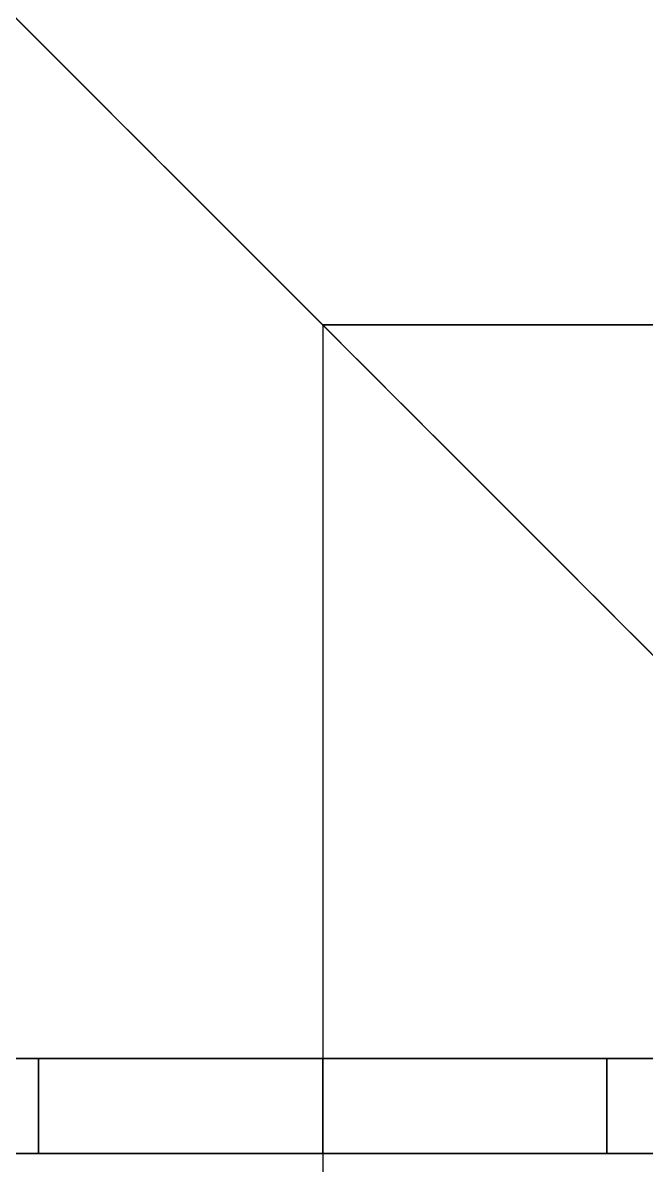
# Model space of a CAD drawing. Header units: millimetres. Extents: x -6529 to 809, y -8611 to 207.
# Drawn here: x -493.31 to -480.14, y -7332.75 to -7308.63 of the extents above; entities that cross this region are included whole.
import ezdxf

# ---------------------------------------------------------------- set-up
doc = ezdxf.new("R2010")
doc.units = ezdxf.units.MM
doc.header["$MEASUREMENT"] = 0
doc.layers.add('staal', color=5, linetype='Continuous', true_color=0x0000ff)

msp = doc.modelspace()

# ---------------------------------------------------------------- linework, layer by layer
at = {"layer": 'staal'}
for p, q in [((-506.974, -7295.003, 1952), (-466.974, -7335.003, 1952)), ((-506.974, -7295.003), (-466.974, -7335.003)), ((-506.974, -7295.003), (-466.974, -7335.003)), ((-492.974, -7332.503, 2122.5), (-492.974, -7330.503, 2122.5)), ((-492.974, -7332.503, 2047.5), (-492.974, -7330.503, 2047.5)), ((-492.974, -7332.503, 1821.5), (-492.974, -7330.503, 1821.5)), ((-492.974, -7332.503, 1896.5), (-492.974, -7330.503, 1896.5)), ((-492.974, -7330.503, 95.5), (-492.974, -7332.503, 95.5)), ((-492.974, -7330.503, 170.5), (-492.974, -7332.503, 170.5)), ((-492.974, -7332.503, 545.5), (-492.974, -7330.503, 545.5)), ((-492.974, -7332.503, 620.5), (-492.974, -7330.503, 620.5)), ((-492.974, -7332.503, 846.5), (-492.974, -7330.503, 846.5)), ((-492.974, -7332.503, 771.5), (-492.974, -7330.503, 771.5)), ((-486.974, -7332.503, 1992), (-486.974, -7330.503, 1992)), ((-486.974, -7332.503, 2160), (-486.974, -7330.503, 2160)), ((-486.974, -7332.503, 2116.5), (-486.974, -7330.503, 2116.5)), ((-486.974, -7332.503, 2128.5), (-486.974, -7330.503, 2128.5)), ((-486.974, -7332.503, 2041.5), (-486.974, -7330.503, 2041.5)), ((-486.974, -7332.503, 2053.5), (-486.974, -7330.503, 2053.5)), ((-486.974, -7332.503, 1952), (-486.974, -7330.503, 1952)), ((-486.974, -7332.503, 1784), (-486.974, -7330.503, 1784)), ((-486.974, -7332.503, 1827.5), (-486.974, -7330.503, 1827.5)), ((-486.974, -7332.503, 1815.5), (-486.974, -7330.503, 1815.5)), ((-486.974, -7332.503, 1902.5), (-486.974, -7330.503, 1902.5)), ((-486.974, -7332.503, 1890.5), (-486.974, -7330.503, 1890.5)), ((-486.974, -7332.503, 40), (-486.974, -7330.503, 40)), ((-486.974, -7332.503, 208), (-486.974, -7330.503, 208)), ((-486.974, -7330.503, 101.5), (-486.974, -7332.503, 101.5)), ((-486.974, -7330.503, 89.5), (-486.974, -7332.503, 89.5)), ((-486.974, -7330.503, 176.5), (-486.974, -7332.503, 176.5)), ((-486.974, -7330.503, 164.5), (-486.974, -7332.503, 164.5)), ((-486.974, -7332.503, 676), (-486.974, -7330.503, 676)), ((-486.974, -7332.503, 508), (-486.974, -7330.503, 508)), ((-486.974, -7332.503, 551.5), (-486.974, -7330.503, 551.5)), ((-486.974, -7332.503, 539.5), (-486.974, -7330.503, 539.5)), ((-486.974, -7332.503, 626.5), (-486.974, -7330.503, 626.5)), ((-486.974, -7332.503, 614.5), (-486.974, -7330.503, 614.5)), ((-486.974, -7332.503, 716), (-486.974, -7330.503, 716)), ((-486.974, -7332.503, 884), (-486.974, -7330.503, 884)), ((-486.974, -7332.503, 840.5), (-486.974, -7330.503, 840.5)), ((-486.974, -7332.503, 852.5), (-486.974, -7330.503, 852.5)), ((-486.974, -7332.503, 765.5), (-486.974, -7330.503, 765.5)), ((-486.974, -7332.503, 777.5), (-486.974, -7330.503, 777.5)), ((-480.974, -7332.503, 2122.5), (-480.974, -7330.503, 2122.5)), ((-480.974, -7332.503, 2047.5), (-480.974, -7330.503, 2047.5)), ((-480.974, -7332.503, 1821.5), (-480.974, -7330.503, 1821.5)), ((-480.974, -7332.503, 1896.5), (-480.974, -7330.503, 1896.5)), ((-480.974, -7330.503, 95.5), (-480.974, -7332.503, 95.5)), ((-480.974, -7330.503, 170.5), (-480.974, -7332.503, 170.5)), ((-480.974, -7332.503, 545.5), (-480.974, -7330.503, 545.5)), ((-480.974, -7332.503, 620.5), (-480.974, -7330.503, 620.5)), ((-480.974, -7332.503, 846.5), (-480.974, -7330.503, 846.5)), ((-480.974, -7332.503, 771.5), (-480.974, -7330.503, 771.5))]:
    msp.add_line(p, q, dxfattribs=at)
for points in [[(-506.974, -7295.003, 1952), (-486.974, -7315.003, 1952), (-466.974, -7335.003, 1952)], [(-466.974, -7335.003, 1992), (-486.974, -7315.003, 1992), (-506.974, -7295.003, 1992)], [(-506.974, -7295.003, 1952), (-486.974, -7315.003, 1952), (-466.974, -7335.003, 1952)], [(-466.974, -7335.003, 1992), (-486.974, -7315.003, 1992), (-506.974, -7295.003, 1992)], [(-506.974, -7295.003), (-486.974, -7315.003), (-466.974, -7335.003)], [(-466.974, -7335.003, 40), (-486.974, -7315.003, 40), (-506.974, -7295.003, 40)], [(-506.974, -7295.003, 40), (-486.974, -7315.003, 40), (-466.974, -7335.003, 40)], [(-506.974, -7295.003, 676), (-486.974, -7315.003, 676), (-466.974, -7335.003, 676)], [(-466.974, -7335.003, 716), (-486.974, -7315.003, 716), (-506.974, -7295.003, 716)], [(-506.974, -7295.003, 676), (-486.974, -7315.003, 676), (-466.974, -7335.003, 676)], [(-466.974, -7335.003, 716), (-486.974, -7315.003, 716), (-506.974, -7295.003, 716)], [(-504.974, -7297.003, 1990), (-486.974, -7315.003, 1990), (-468.974, -7333.003, 1990)], [(-468.974, -7333.003, 1954), (-486.974, -7315.003, 1954), (-504.974, -7297.003, 1954)], [(-504.974, -7297.003, 1990), (-486.974, -7315.003, 1990), (-468.974, -7333.003, 1990)], [(-468.974, -7333.003, 1954), (-486.974, -7315.003, 1954), (-504.974, -7297.003, 1954)], [(-504.974, -7297.003, 38), (-486.974, -7315.003, 38), (-468.974, -7333.003, 38)], [(-468.974, -7333.003, 2), (-486.974, -7315.003, 2), (-504.974, -7297.003, 2)], [(-468.974, -7333.003, 38), (-486.974, -7315.003, 38), (-504.974, -7297.003, 38)], [(-504.974, -7297.003, 2), (-486.974, -7315.003, 2), (-468.974, -7333.003, 2)], [(-504.974, -7297.003, 714), (-486.974, -7315.003, 714), (-468.974, -7333.003, 714)], [(-468.974, -7333.003, 678), (-486.974, -7315.003, 678), (-504.974, -7297.003, 678)], [(-504.974, -7297.003, 714), (-486.974, -7315.003, 714), (-468.974, -7333.003, 714)], [(-468.974, -7333.003, 678), (-486.974, -7315.003, 678), (-504.974, -7297.003, 678)], [(-487.127, -7314.85, 40), (-487.127, -7314.85, 39), (-487.127, -7314.85, 38)], [(-487.127, -7314.85, 2), (-487.127, -7314.85, 1), (-487.127, -7314.85)], [(-486.974, -7315.003, 1992), (-486.974, -7350.253, 1992), (-486.974, -7385.503, 1992)], [(-486.974, -7315.003, 1990), (-486.974, -7350.253, 1990), (-486.974, -7385.503, 1990)], [(-486.974, -7315.003, 1954), (-486.974, -7350.253, 1954), (-486.974, -7385.503, 1954)], [(-486.974, -7315.003, 1952), (-486.974, -7350.253, 1952), (-486.974, -7385.503, 1952)], [(-486.974, -7315.003, 1952), (-486.974, -7315.003, 1953), (-486.974, -7315.003, 1954)], [(-486.974, -7315.003, 1990), (-486.974, -7315.003, 1991), (-486.974, -7315.003, 1992)], [(-486.974, -7315.003, 1992), (-451.724, -7315.003, 1992), (-416.474, -7315.003, 1992)], [(-486.974, -7315.003, 1990), (-451.724, -7315.003, 1990), (-416.474, -7315.003, 1990)], [(-486.974, -7315.003, 1954), (-451.724, -7315.003, 1954), (-416.474, -7315.003, 1954)], [(-486.974, -7315.003, 1952), (-451.724, -7315.003, 1952), (-416.474, -7315.003, 1952)], [(-486.974, -7315.003, 1952), (-486.974, -7315.003, 1953), (-486.974, -7315.003, 1954)], [(-486.974, -7315.003, 1990), (-486.974, -7315.003, 1991), (-486.974, -7315.003, 1992)], [(-486.974, -7315.003, 40), (-486.974, -7349.753, 40), (-486.974, -7384.503, 40)], [(-486.974, -7315.003, 38), (-486.974, -7349.753, 38), (-486.974, -7384.503, 38)], [(-486.974, -7315.003, 2), (-486.974, -7349.753, 2), (-486.974, -7384.503, 2)], [(-486.974, -7315.003), (-486.974, -7349.753), (-486.974, -7384.503)], [(-486.974, -7315.003), (-486.974, -7315.003, 1), (-486.974, -7315.003, 2)], [(-486.974, -7315.003, 38), (-486.974, -7315.003, 39), (-486.974, -7315.003, 40)], [(-416.474, -7315.003, 40), (-451.724, -7315.003, 40), (-486.974, -7315.003, 40)], [(-416.474, -7315.003, 38), (-451.724, -7315.003, 38), (-486.974, -7315.003, 38)], [(-416.474, -7315.003, 2), (-451.724, -7315.003, 2), (-486.974, -7315.003, 2)], [(-416.474, -7315.003), (-451.724, -7315.003), (-486.974, -7315.003)], [(-486.974, -7315.003, 716), (-451.724, -7315.003, 716), (-416.474, -7315.003, 716)], [(-486.974, -7315.003, 714), (-451.724, -7315.003, 714), (-416.474, -7315.003, 714)], [(-486.974, -7315.003, 678), (-451.724, -7315.003, 678), (-416.474, -7315.003, 678)], [(-486.974, -7315.003, 676), (-451.724, -7315.003, 676), (-416.474, -7315.003, 676)], [(-486.974, -7315.003, 676), (-486.974, -7315.003, 677), (-486.974, -7315.003, 678)], [(-486.974, -7315.003, 714), (-486.974, -7315.003, 715), (-486.974, -7315.003, 716)], [(-486.974, -7315.003, 716), (-486.974, -7350.253, 716), (-486.974, -7385.503, 716)], [(-486.974, -7315.003, 714), (-486.974, -7350.253, 714), (-486.974, -7385.503, 714)], [(-486.974, -7315.003, 678), (-486.974, -7350.253, 678), (-486.974, -7385.503, 678)], [(-486.974, -7315.003, 676), (-486.974, -7350.253, 676), (-486.974, -7385.503, 676)], [(-486.974, -7315.003, 676), (-486.974, -7315.003, 677), (-486.974, -7315.003, 678)], [(-486.974, -7315.003, 714), (-486.974, -7315.003, 715), (-486.974, -7315.003, 716)], [(-502.474, -7330.503, 1992), (-486.974, -7330.503, 1992), (-471.474, -7330.503, 1992)], [(-502.474, -7330.503, 2160), (-486.974, -7330.503, 2160), (-471.474, -7330.503, 2160)], [(-502.474, -7330.503, 2076), (-486.974, -7330.503, 2076), (-471.474, -7330.503, 2076)], [(-502.474, -7330.503, 1952), (-486.974, -7330.503, 1952), (-471.474, -7330.503, 1952)], [(-502.474, -7330.503, 1784), (-486.974, -7330.503, 1784), (-471.474, -7330.503, 1784)], [(-502.474, -7330.503, 1868), (-486.974, -7330.503, 1868), (-471.474, -7330.503, 1868)], [(-471.474, -7330.503, 40), (-486.974, -7330.503, 40), (-502.474, -7330.503, 40)], [(-471.474, -7330.503, 208), (-486.974, -7330.503, 208), (-502.474, -7330.503, 208)], [(-471.474, -7330.503, 124), (-486.974, -7330.503, 124), (-502.474, -7330.503, 124)], [(-502.474, -7330.503, 676), (-486.974, -7330.503, 676), (-471.474, -7330.503, 676)], [(-502.474, -7330.503, 508), (-486.974, -7330.503, 508), (-471.474, -7330.503, 508)], [(-502.474, -7330.503, 592), (-486.974, -7330.503, 592), (-471.474, -7330.503, 592)], [(-502.474, -7330.503, 716), (-486.974, -7330.503, 716), (-471.474, -7330.503, 716)], [(-502.474, -7330.503, 884), (-486.974, -7330.503, 884), (-471.474, -7330.503, 884)], [(-502.474, -7330.503, 800), (-486.974, -7330.503, 800), (-471.474, -7330.503, 800)], [(-486.974, -7330.503, 1992), (-486.974, -7330.503, 2016.75), (-486.974, -7330.503, 2041.5)], [(-486.974, -7330.503, 2053.5), (-486.974, -7330.503, 2085), (-486.974, -7330.503, 2116.5)], [(-486.974, -7330.503, 2128.5), (-486.974, -7330.503, 2144.25), (-486.974, -7330.503, 2160)], [(-486.974, -7330.503, 1952), (-486.974, -7330.503, 1927.25), (-486.974, -7330.503, 1902.5)], [(-486.974, -7330.503, 1890.5), (-486.974, -7330.503, 1859), (-486.974, -7330.503, 1827.5)], [(-486.974, -7330.503, 1815.5), (-486.974, -7330.503, 1799.75), (-486.974, -7330.503, 1784)], [(-486.974, -7330.503, 40), (-486.974, -7330.503, 64.75), (-486.974, -7330.503, 89.5)], [(-486.974, -7330.503, 101.5), (-486.974, -7330.503, 133), (-486.974, -7330.503, 164.5)], [(-486.974, -7330.503, 176.5), (-486.974, -7330.503, 192.25), (-486.974, -7330.503, 208)], [(-486.974, -7330.503, 676), (-486.974, -7330.503, 651.25), (-486.974, -7330.503, 626.5)], [(-486.974, -7330.503, 614.5), (-486.974, -7330.503, 583), (-486.974, -7330.503, 551.5)], [(-486.974, -7330.503, 539.5), (-486.974, -7330.503, 523.75), (-486.974, -7330.503, 508)], [(-486.974, -7330.503, 716), (-486.974, -7330.503, 740.75), (-486.974, -7330.503, 765.5)], [(-486.974, -7330.503, 777.5), (-486.974, -7330.503, 809), (-486.974, -7330.503, 840.5)], [(-486.974, -7330.503, 852.5), (-486.974, -7330.503, 868.25), (-486.974, -7330.503, 884)], [(-469.474, -7332.503, 1992), (-486.974, -7332.503, 1992), (-504.474, -7332.503, 1992)], [(-469.474, -7332.503, 2160), (-486.974, -7332.503, 2160), (-504.474, -7332.503, 2160)], [(-469.474, -7332.503, 2076), (-486.974, -7332.503, 2076), (-504.474, -7332.503, 2076)], [(-469.474, -7332.503, 1952), (-486.974, -7332.503, 1952), (-504.474, -7332.503, 1952)], [(-469.474, -7332.503, 1784), (-486.974, -7332.503, 1784), (-504.474, -7332.503, 1784)], [(-469.474, -7332.503, 1868), (-486.974, -7332.503, 1868), (-504.474, -7332.503, 1868)], [(-504.474, -7332.503, 40), (-486.974, -7332.503, 40), (-469.474, -7332.503, 40)], [(-504.474, -7332.503, 208), (-486.974, -7332.503, 208), (-469.474, -7332.503, 208)], [(-504.474, -7332.503, 124), (-486.974, -7332.503, 124), (-469.474, -7332.503, 124)], [(-469.474, -7332.503, 676), (-486.974, -7332.503, 676), (-504.474, -7332.503, 676)], [(-469.474, -7332.503, 508), (-486.974, -7332.503, 508), (-504.474, -7332.503, 508)], [(-469.474, -7332.503, 592), (-486.974, -7332.503, 592), (-504.474, -7332.503, 592)], [(-469.474, -7332.503, 716), (-486.974, -7332.503, 716), (-504.474, -7332.503, 716)], [(-469.474, -7332.503, 884), (-486.974, -7332.503, 884), (-504.474, -7332.503, 884)], [(-469.474, -7332.503, 800), (-486.974, -7332.503, 800), (-504.474, -7332.503, 800)], [(-486.974, -7332.503, 1992), (-486.974, -7332.503, 2016.75), (-486.974, -7332.503, 2041.5)], [(-486.974, -7332.503, 2053.5), (-486.974, -7332.503, 2085), (-486.974, -7332.503, 2116.5)], [(-486.974, -7332.503, 2128.5), (-486.974, -7332.503, 2144.25), (-486.974, -7332.503, 2160)], [(-486.974, -7332.503, 1952), (-486.974, -7332.503, 1927.25), (-486.974, -7332.503, 1902.5)], [(-486.974, -7332.503, 1890.5), (-486.974, -7332.503, 1859), (-486.974, -7332.503, 1827.5)], [(-486.974, -7332.503, 1815.5), (-486.974, -7332.503, 1799.75), (-486.974, -7332.503, 1784)], [(-486.974, -7332.503, 40), (-486.974, -7332.503, 64.75), (-486.974, -7332.503, 89.5)], [(-486.974, -7332.503, 101.5), (-486.974, -7332.503, 133), (-486.974, -7332.503, 164.5)], [(-486.974, -7332.503, 176.5), (-486.974, -7332.503, 192.25), (-486.974, -7332.503, 208)], [(-486.974, -7332.503, 676), (-486.974, -7332.503, 651.25), (-486.974, -7332.503, 626.5)], [(-486.974, -7332.503, 614.5), (-486.974, -7332.503, 583), (-486.974, -7332.503, 551.5)], [(-486.974, -7332.503, 539.5), (-486.974, -7332.503, 523.75), (-486.974, -7332.503, 508)], [(-486.974, -7332.503, 716), (-486.974, -7332.503, 740.75), (-486.974, -7332.503, 765.5)], [(-486.974, -7332.503, 777.5), (-486.974, -7332.503, 809), (-486.974, -7332.503, 840.5)], [(-486.974, -7332.503, 852.5), (-486.974, -7332.503, 868.25), (-486.974, -7332.503, 884)]]:
    msp.add_open_spline(points, degree=2, dxfattribs=at)
for points, knots in [([(-492.974, -7330.503, 2122.5), (-492.974, -7330.503, 2128.5), (-486.974, -7330.503, 2128.5), (-480.974, -7330.503, 2128.5), (-480.974, -7330.503, 2122.5), (-480.974, -7330.503, 2116.5), (-486.974, -7330.503, 2116.5), (-492.974, -7330.503, 2116.5), (-492.974, -7330.503, 2122.5)], [0, 0, 0, 7.853982, 7.853982, 15.707963, 15.707963, 23.561945, 23.561945, 31.415927, 31.415927, 31.415927]), ([(-492.974, -7330.503, 2047.5), (-492.974, -7330.503, 2053.5), (-486.974, -7330.503, 2053.5), (-480.974, -7330.503, 2053.5), (-480.974, -7330.503, 2047.5), (-480.974, -7330.503, 2041.5), (-486.974, -7330.503, 2041.5), (-492.974, -7330.503, 2041.5), (-492.974, -7330.503, 2047.5)], [0, 0, 0, 7.853982, 7.853982, 15.707963, 15.707963, 23.561945, 23.561945, 31.415927, 31.415927, 31.415927]), ([(-492.974, -7330.503, 1821.5), (-492.974, -7330.503, 1815.5), (-486.974, -7330.503, 1815.5), (-480.974, -7330.503, 1815.5), (-480.974, -7330.503, 1821.5), (-480.974, -7330.503, 1827.5), (-486.974, -7330.503, 1827.5), (-492.974, -7330.503, 1827.5), (-492.974, -7330.503, 1821.5)], [0, 0, 0, 7.853982, 7.853982, 15.707963, 15.707963, 23.561945, 23.561945, 31.415927, 31.415927, 31.415927]), ([(-492.974, -7330.503, 1896.5), (-492.974, -7330.503, 1890.5), (-486.974, -7330.503, 1890.5), (-480.974, -7330.503, 1890.5), (-480.974, -7330.503, 1896.5), (-480.974, -7330.503, 1902.5), (-486.974, -7330.503, 1902.5), (-492.974, -7330.503, 1902.5), (-492.974, -7330.503, 1896.5)], [0, 0, 0, 7.853982, 7.853982, 15.707963, 15.707963, 23.561945, 23.561945, 31.415927, 31.415927, 31.415927]), ([(-480.974, -7330.503, 95.5), (-480.974, -7330.503, 101.5), (-486.974, -7330.503, 101.5), (-492.974, -7330.503, 101.5), (-492.974, -7330.503, 95.5), (-492.974, -7330.503, 89.5), (-486.974, -7330.503, 89.5), (-480.974, -7330.503, 89.5), (-480.974, -7330.503, 95.5)], [0, 0, 0, 7.853982, 7.853982, 15.707963, 15.707963, 23.561945, 23.561945, 31.415927, 31.415927, 31.415927]), ([(-480.974, -7330.503, 170.5), (-480.974, -7330.503, 176.5), (-486.974, -7330.503, 176.5), (-492.974, -7330.503, 176.5), (-492.974, -7330.503, 170.5), (-492.974, -7330.503, 164.5), (-486.974, -7330.503, 164.5), (-480.974, -7330.503, 164.5), (-480.974, -7330.503, 170.5)], [0, 0, 0, 7.853982, 7.853982, 15.707963, 15.707963, 23.561945, 23.561945, 31.415927, 31.415927, 31.415927]), ([(-492.974, -7330.503, 545.5), (-492.974, -7330.503, 539.5), (-486.974, -7330.503, 539.5), (-480.974, -7330.503, 539.5), (-480.974, -7330.503, 545.5), (-480.974, -7330.503, 551.5), (-486.974, -7330.503, 551.5), (-492.974, -7330.503, 551.5), (-492.974, -7330.503, 545.5)], [0, 0, 0, 7.853982, 7.853982, 15.707963, 15.707963, 23.561945, 23.561945, 31.415927, 31.415927, 31.415927]), ([(-492.974, -7330.503, 620.5), (-492.974, -7330.503, 614.5), (-486.974, -7330.503, 614.5), (-480.974, -7330.503, 614.5), (-480.974, -7330.503, 620.5), (-480.974, -7330.503, 626.5), (-486.974, -7330.503, 626.5), (-492.974, -7330.503, 626.5), (-492.974, -7330.503, 620.5)], [0, 0, 0, 7.853982, 7.853982, 15.707963, 15.707963, 23.561945, 23.561945, 31.415927, 31.415927, 31.415927]), ([(-492.974, -7330.503, 846.5), (-492.974, -7330.503, 852.5), (-486.974, -7330.503, 852.5), (-480.974, -7330.503, 852.5), (-480.974, -7330.503, 846.5), (-480.974, -7330.503, 840.5), (-486.974, -7330.503, 840.5), (-492.974, -7330.503, 840.5), (-492.974, -7330.503, 846.5)], [0, 0, 0, 7.853982, 7.853982, 15.707963, 15.707963, 23.561945, 23.561945, 31.415927, 31.415927, 31.415927]), ([(-492.974, -7330.503, 771.5), (-492.974, -7330.503, 777.5), (-486.974, -7330.503, 777.5), (-480.974, -7330.503, 777.5), (-480.974, -7330.503, 771.5), (-480.974, -7330.503, 765.5), (-486.974, -7330.503, 765.5), (-492.974, -7330.503, 765.5), (-492.974, -7330.503, 771.5)], [0, 0, 0, 7.853982, 7.853982, 15.707963, 15.707963, 23.561945, 23.561945, 31.415927, 31.415927, 31.415927]), ([(-492.974, -7332.503, 2122.5), (-492.974, -7332.503, 2116.5), (-486.974, -7332.503, 2116.5), (-480.974, -7332.503, 2116.5), (-480.974, -7332.503, 2122.5), (-480.974, -7332.503, 2128.5), (-486.974, -7332.503, 2128.5), (-492.974, -7332.503, 2128.5), (-492.974, -7332.503, 2122.5)], [-31.415927, -31.415927, -31.415927, -23.561945, -23.561945, -15.707963, -15.707963, -7.853982, -7.853982, 0, 0, 0]), ([(-492.974, -7332.503, 2047.5), (-492.974, -7332.503, 2041.5), (-486.974, -7332.503, 2041.5), (-480.974, -7332.503, 2041.5), (-480.974, -7332.503, 2047.5), (-480.974, -7332.503, 2053.5), (-486.974, -7332.503, 2053.5), (-492.974, -7332.503, 2053.5), (-492.974, -7332.503, 2047.5)], [-31.415927, -31.415927, -31.415927, -23.561945, -23.561945, -15.707963, -15.707963, -7.853982, -7.853982, 0, 0, 0]), ([(-492.974, -7332.503, 1821.5), (-492.974, -7332.503, 1827.5), (-486.974, -7332.503, 1827.5), (-480.974, -7332.503, 1827.5), (-480.974, -7332.503, 1821.5), (-480.974, -7332.503, 1815.5), (-486.974, -7332.503, 1815.5), (-492.974, -7332.503, 1815.5), (-492.974, -7332.503, 1821.5)], [-31.415927, -31.415927, -31.415927, -23.561945, -23.561945, -15.707963, -15.707963, -7.853982, -7.853982, 0, 0, 0]), ([(-492.974, -7332.503, 1896.5), (-492.974, -7332.503, 1902.5), (-486.974, -7332.503, 1902.5), (-480.974, -7332.503, 1902.5), (-480.974, -7332.503, 1896.5), (-480.974, -7332.503, 1890.5), (-486.974, -7332.503, 1890.5), (-492.974, -7332.503, 1890.5), (-492.974, -7332.503, 1896.5)], [-31.415927, -31.415927, -31.415927, -23.561945, -23.561945, -15.707963, -15.707963, -7.853982, -7.853982, 0, 0, 0]), ([(-480.974, -7332.503, 95.5), (-480.974, -7332.503, 89.5), (-486.974, -7332.503, 89.5), (-492.974, -7332.503, 89.5), (-492.974, -7332.503, 95.5), (-492.974, -7332.503, 101.5), (-486.974, -7332.503, 101.5), (-480.974, -7332.503, 101.5), (-480.974, -7332.503, 95.5)], [-31.415927, -31.415927, -31.415927, -23.561945, -23.561945, -15.707963, -15.707963, -7.853982, -7.853982, 0, 0, 0]), ([(-480.974, -7332.503, 170.5), (-480.974, -7332.503, 164.5), (-486.974, -7332.503, 164.5), (-492.974, -7332.503, 164.5), (-492.974, -7332.503, 170.5), (-492.974, -7332.503, 176.5), (-486.974, -7332.503, 176.5), (-480.974, -7332.503, 176.5), (-480.974, -7332.503, 170.5)], [-31.415927, -31.415927, -31.415927, -23.561945, -23.561945, -15.707963, -15.707963, -7.853982, -7.853982, 0, 0, 0]), ([(-492.974, -7332.503, 545.5), (-492.974, -7332.503, 551.5), (-486.974, -7332.503, 551.5), (-480.974, -7332.503, 551.5), (-480.974, -7332.503, 545.5), (-480.974, -7332.503, 539.5), (-486.974, -7332.503, 539.5), (-492.974, -7332.503, 539.5), (-492.974, -7332.503, 545.5)], [-31.415927, -31.415927, -31.415927, -23.561945, -23.561945, -15.707963, -15.707963, -7.853982, -7.853982, 0, 0, 0]), ([(-492.974, -7332.503, 620.5), (-492.974, -7332.503, 626.5), (-486.974, -7332.503, 626.5), (-480.974, -7332.503, 626.5), (-480.974, -7332.503, 620.5), (-480.974, -7332.503, 614.5), (-486.974, -7332.503, 614.5), (-492.974, -7332.503, 614.5), (-492.974, -7332.503, 620.5)], [-31.415927, -31.415927, -31.415927, -23.561945, -23.561945, -15.707963, -15.707963, -7.853982, -7.853982, 0, 0, 0]), ([(-492.974, -7332.503, 846.5), (-492.974, -7332.503, 840.5), (-486.974, -7332.503, 840.5), (-480.974, -7332.503, 840.5), (-480.974, -7332.503, 846.5), (-480.974, -7332.503, 852.5), (-486.974, -7332.503, 852.5), (-492.974, -7332.503, 852.5), (-492.974, -7332.503, 846.5)], [-31.415927, -31.415927, -31.415927, -23.561945, -23.561945, -15.707963, -15.707963, -7.853982, -7.853982, 0, 0, 0]), ([(-492.974, -7332.503, 771.5), (-492.974, -7332.503, 765.5), (-486.974, -7332.503, 765.5), (-480.974, -7332.503, 765.5), (-480.974, -7332.503, 771.5), (-480.974, -7332.503, 777.5), (-486.974, -7332.503, 777.5), (-492.974, -7332.503, 777.5), (-492.974, -7332.503, 771.5)], [-31.415927, -31.415927, -31.415927, -23.561945, -23.561945, -15.707963, -15.707963, -7.853982, -7.853982, 0, 0, 0])]:
    msp.add_rational_spline(points, [1, 0.707106781187, 1, 0.707106781187, 1, 0.707106781187, 1, 0.707106781187, 1], degree=2, knots=knots, dxfattribs=at)

doc.saveas('drawing.dxf')
